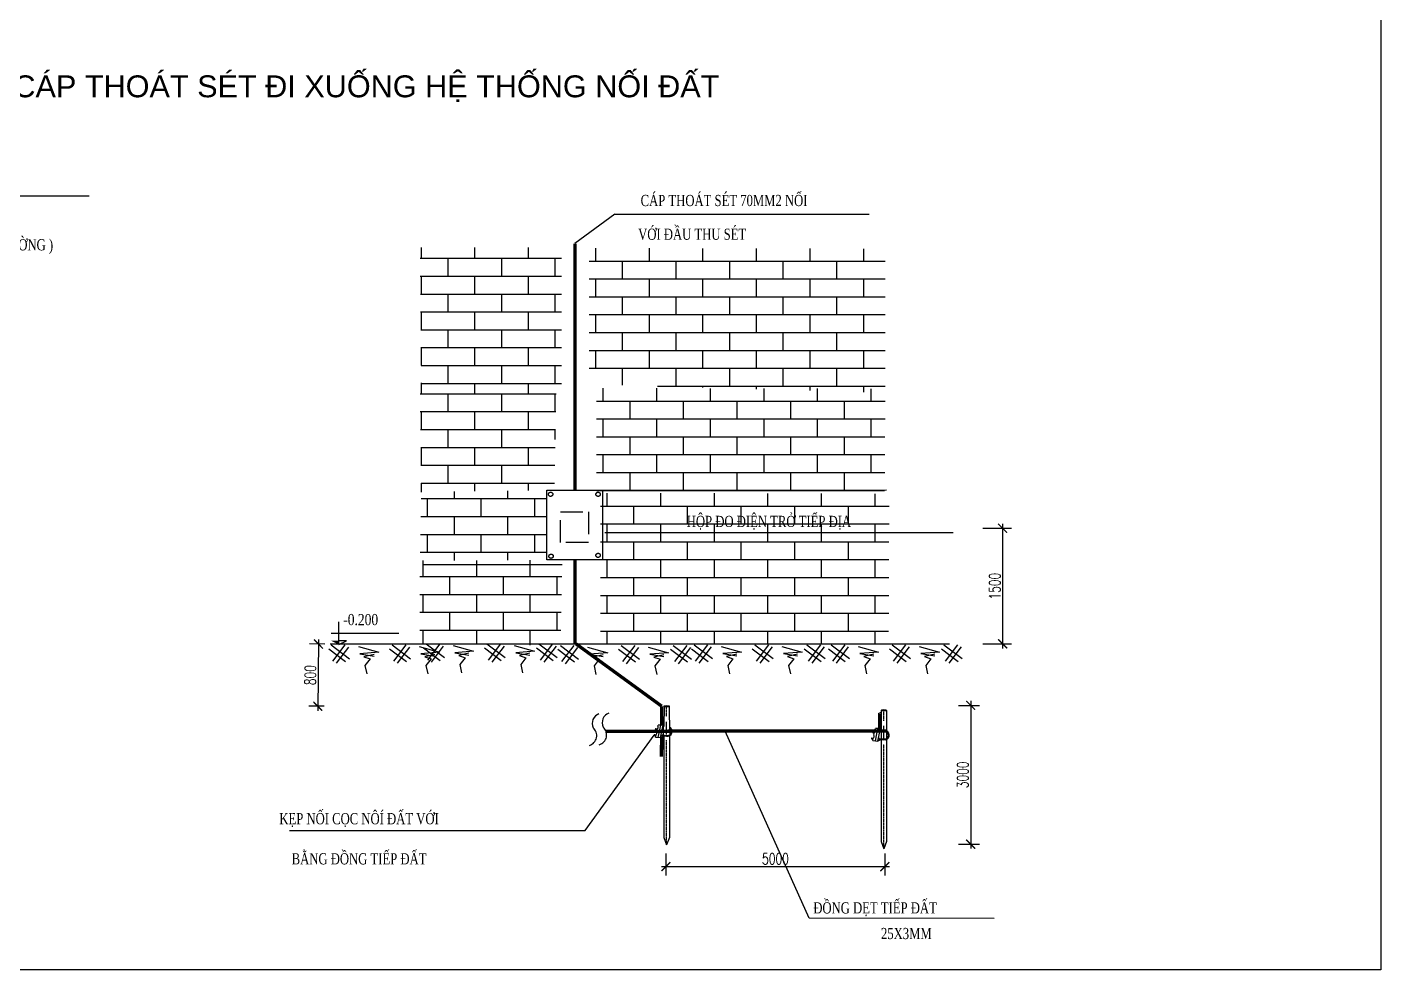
# Model space of a CAD drawing. Extents: x -5343388 to 7033982, y -486386 to 188356.
# Drawn here: x 362528 to 392790, y 13166 to 34240 of the extents above; entities that cross this region are included whole.
import ezdxf

# ---------------------------------------------------------------- set-up
doc = ezdxf.new("R2010")
doc.units = 0
doc.header["$MEASUREMENT"] = 0
for name, pattern in [('CENTER', [2, 1.25, -0.25, 0.25, -0.25]), ('CENTER2', [1.125, 0.75, -0.125, 0.125, -0.125]), ('DASHDOTX2', [2, 1, -0.5, 0, -0.5]), ('T1', [700, 250, -100, 0, -100, 250])]:
    doc.linetypes.add(name, pattern=pattern)
for name, color, linetype in [('2', 2, 'Continuous'), ('2Lightning', 6, 'Continuous'), ('3', 3, 'CENTER2'), ('4', 1, 'Continuous'), ('5', 5, 'Continuous'), ('LN4', 1, 'Continuous'), ('NHAT', 4, 'Continuous'), ('SET', 7, 'Continuous'), ('text', 2, 'Continuous'), ('THANG', 4, 'Continuous')]:
    doc.layers.add(name, color=color, linetype=linetype)
doc.layers.add('TUONG', color=31, linetype='Continuous', lineweight=40)
doc.styles.add('RMS', font='romans.shx', dxfattribs={"width": 0.7, "bigfont": 'vns.shx'})
doc.styles.add('TEXT1', font='', dxfattribs={"width": 0.85, "height": 200})
doc.styles.add('VNARIALLH', font='vntimeh.shx', dxfattribs={"width": 0.7, "bigfont": 'bigfont.shx'})
doc.styles.get('TEXT1').set_extended_font_data('.VnArialH')
doc.dimstyles.new('1-10', dxfattribs={"dimtxt": 500, "dimasz": 200, "dimexe": 200, "dimexo": 0, "dimgap": 150, "dimtad": 1, "dimdec": 0, "dimzin": 12, "dimdsep": 46, "dimtxsty": 'RMS', "dimblk1": 'ARCHTICK', "dimblk2": 'ARCHTICK', "dimsah": 1, "dimcen": 0.09, "dimdle": 100, "dimclrd": 1, "dimclre": 1, "dimclrt": 7, "dimadec": 0, "dimazin": 0, "dimtfac": 1, "dimtdec": 0, "dimtix": 1, "dimtmove": 2, "dimatfit": 3, "dimldrblk": 'ARCHTICK', "dimfxl": 1, "dimtvp": 0.249377, "dimtolj": 1, "dimtzin": 12, "dimarcsym": 0})

# ---------------------------------------------------------------- blocks, each defined once
blk = doc.blocks.new('_ArchTick')
at = {"color": 0, "linetype": 'ByBlock', "const_width": 0.15}
blk.add_lwpolyline([(-0.5, -0.5), (0.5, 0.5)], dxfattribs=at)
blk = doc.blocks.new('*D161')
at = {"layer": '3', "color": 1, "linetype": 'ByBlock', "lineweight": -2, "transparency": 16777216}
for p, q in [((383894, 23037), (384534, 23037)), ((384334, 23137), (384334, 20353)), ((383894, 20453), (384534, 20453))]:
    blk.add_line(p, q, dxfattribs=at)
at = {"layer": 'DEFPOINTS', "color": 0, "linetype": 'ByBlock', "transparency": 16777216}
for p in [(383894, 23037), (383894, 20453), (384334, 20453)]:
    blk.add_point(p, dxfattribs=at)
at = {"layer": '3', "color": 1, "linetype": 'ByBlock', "lineweight": -2, "transparency": 16777216, "xscale": 200, "yscale": 200, "zscale": 200}
for p, rotation in [((384334, 23037), 90), ((384334, 20453), 270)]:
    blk.add_blockref('_ArchTick', p, dxfattribs=dict(at, rotation=rotation))
at = {"layer": '3', "color": 7, "linetype": 'ByBlock', "transparency": 16777216, "insert": (384159, 21745), "char_height": 250, "attachment_point": 5, "rotation": 90, "style": 'RMS'}
blk.add_mtext('\\A1;1500', dxfattribs=at)
blk = doc.blocks.new('*D162')
at = {"layer": '3', "color": 1, "linetype": 'ByBlock', "lineweight": -2, "transparency": 16777216}
for p, q in [((369181, 20448), (368841, 20452)), ((369042, 20550), (369025, 18959)), ((369165, 19058), (368826, 19062))]:
    blk.add_line(p, q, dxfattribs=at)
at = {"layer": 'DEFPOINTS', "color": 0, "linetype": 'ByBlock', "transparency": 16777216}
for p in [(369181, 20448), (369026, 19059), (369165, 19058)]:
    blk.add_point(p, dxfattribs=at)
at = {"layer": '3', "color": 1, "linetype": 'ByBlock', "lineweight": -2, "transparency": 16777216, "xscale": 200, "yscale": 200, "zscale": 200}
for p, rotation in [((369041, 20450), 89.36060775363195), ((369026, 19059), 269.3606077536319)]:
    blk.add_blockref('_ArchTick', p, dxfattribs=dict(at, rotation=rotation))
at = {"layer": '3', "color": 7, "linetype": 'ByBlock', "transparency": 16777216, "insert": (368859, 19756), "char_height": 250, "attachment_point": 5, "rotation": 89.3606, "style": 'RMS'}
blk.add_mtext('\\A1;800', dxfattribs=at)
blk = doc.blocks.new('*D165')
at = {"layer": '3', "color": 1, "linetype": 'ByBlock', "lineweight": -2, "transparency": 16777216}
for p, q in [((376808, 15767), (376808, 15274)), ((381702, 15767), (381702, 15274)), ((376708, 15474), (381802, 15474))]:
    blk.add_line(p, q, dxfattribs=at)
at = {"layer": 'DEFPOINTS', "color": 0, "linetype": 'ByBlock', "transparency": 16777216}
for p in [(376808, 15767), (381702, 15767), (381702, 15474)]:
    blk.add_point(p, dxfattribs=at)
at = {"layer": '3', "color": 1, "linetype": 'ByBlock', "lineweight": -2, "transparency": 16777216, "xscale": 200, "yscale": 200, "zscale": 200, "rotation": 180}
blk.add_blockref('_ArchTick', (376808, 15474), dxfattribs=at)
at = {"layer": '3', "color": 1, "linetype": 'ByBlock', "lineweight": -2, "transparency": 16777216, "xscale": 200, "yscale": 200, "zscale": 200}
blk.add_blockref('_ArchTick', (381702, 15474), dxfattribs=at)
at = {"layer": '3', "color": 7, "linetype": 'ByBlock', "transparency": 16777216, "insert": (379255, 15649), "char_height": 250, "attachment_point": 5, "style": 'RMS'}
blk.add_mtext('\\A1;5000', dxfattribs=at)
blk = doc.blocks.new('*D166')
at = {"layer": '3', "color": 1, "linetype": 'ByBlock', "lineweight": -2, "transparency": 16777216}
for p, q in [((383347, 19079), (383820, 19079)), ((383620, 19179), (383620, 15877)), ((383347, 15977), (383820, 15977))]:
    blk.add_line(p, q, dxfattribs=at)
at = {"layer": 'DEFPOINTS', "color": 0, "linetype": 'ByBlock', "transparency": 16777216}
for p in [(383347, 19079), (383347, 15977), (383620, 15977)]:
    blk.add_point(p, dxfattribs=at)
at = {"layer": '3', "color": 1, "linetype": 'ByBlock', "lineweight": -2, "transparency": 16777216, "xscale": 200, "yscale": 200, "zscale": 200}
for p, rotation in [((383620, 19079), 90), ((383620, 15977), 270)]:
    blk.add_blockref('_ArchTick', p, dxfattribs=dict(at, rotation=rotation))
at = {"layer": '3', "color": 7, "linetype": 'ByBlock', "transparency": 16777216, "insert": (383445, 17528), "char_height": 250, "attachment_point": 5, "rotation": 90, "style": 'RMS'}
blk.add_mtext('\\A1;3000', dxfattribs=at)

msp = doc.modelspace()

# ---------------------------------------------------------------- hatches: boundary and pattern name
at = {"layer": 'LN4'}
h = msp.add_hatch(dxfattribs=at)
h.set_pattern_fill('ANSI31', color=2, scale=79.961147, style=0)
h.set_pattern_definition([(45, (304079.211, -16304.595), (-7.0676337, 7.0676337), [])])
h.paths.add_polyline_path([(376583.55571, 18558.82906, 0.7668711787), (376580.10521, 18540.7406), (376613.04907, 18538.56051), (376614.7924, 18546.85304, 0.044834636), (376622.532, 18556.24977)])
h.paths.add_polyline_path([(376584.89099, 18404.61997), (376588.08677, 18419.82143), (376551.4693, 18422.24462, 0.7637192572), (376550.91748, 18406.8682)])
h = msp.add_hatch(dxfattribs=at)
h.set_pattern_fill('ANSI31', color=2, scale=79.961147, style=0)
h.set_pattern_definition([(45, (308934.627, -16381.383), (-7.0676337, 7.0676337), [])])
h.paths.add_polyline_path([(381438.97202, 18482.04145, 0.7668711787), (381435.52151, 18463.95298), (381468.46538, 18461.77289), (381470.20871, 18470.06542, 0.044834636), (381477.94831, 18479.46216)])
h.paths.add_polyline_path([(381440.3073, 18327.83235), (381443.50308, 18343.03381), (381406.88561, 18345.45701, 0.7637192572), (381406.33378, 18330.08058)])
at = {"layer": 'text'}
h = msp.add_hatch(dxfattribs=at)
h.set_pattern_fill('AR-BRSTD', color=9, scale=149.749221, style=0)
h.set_pattern_definition([(0, (250048.08, 55768.47), (0, 399.3812), []), (90, (250048.1, 55768.47), (-598.997, 399.3812), [399.381, -399.381])])
h.paths.add_polyline_path([(375089.28221, 29299.7617), (375089.28221, 26259.34486), (381710.16656, 26066.08777), (381710.16656, 29284.31302)])
at = {"layer": 'THANG', "ltscale": 2}
h = msp.add_hatch(dxfattribs=at)
h.set_pattern_fill('AR-BRSTD', color=8, scale=149.749221, style=0)
h.set_pattern_definition([(0, (245550.92, 56229.82), (0, 399.3812), []), (90, (245550.9, 56229.8), (-598.997, 399.3812), [399.381, -399.381])])
h.paths.add_polyline_path([(371309.66269, 29313.25938), (371340.26639, 26276.2358), (374472.32301, 26259.34486), (374472.32301, 29313.49201)])
h = msp.add_hatch(dxfattribs=at)
h.set_pattern_fill('AR-BRSTD', color=8, scale=149.749221, style=0)
h.set_pattern_definition([(0, (245550.92, 53201.8), (0, 399.3812), []), (90, (245550.9, 53201.8), (-598.997, 399.3812), [399.381, -399.381])])
h.paths.add_polyline_path([(371309.66269, 26285.22971), (371340.26639, 23847.2779), (374313.44808, 23889.72207), (374359.92628, 26259.34486)])
h = msp.add_hatch(dxfattribs=at)
h.set_pattern_fill('AR-BRSTD', color=8, scale=149.749221, style=0)
h.set_pattern_definition([(0, (250215.87, 52639.66), (0, 399.3812), []), (90, (250215.9, 52639.66), (-598.997, 399.3812), [399.381, -399.381])])
h.paths.add_polyline_path([(375257.08031, 26170.95534), (375257.08031, 23884.21669), (381696.01009, 23884.21669), (381710.16656, 26155.50666)])
h = msp.add_hatch(dxfattribs=at)
h.set_pattern_fill('AR-BRSTD', color=8, scale=149.749221, style=0)
h.set_pattern_definition([(0, (245091.5, 52455.03), (0, 399.3812), []), (90, (245091.5, 52455), (-598.997, 399.3812), [399.381, -399.381])])
h.paths.add_polyline_path([(371340.26639, 23847.2779), (371309.66269, 22314.46454), (374142.65866, 22328.91214), (374142.65866, 23889.72207)])
h = msp.add_hatch(dxfattribs=at)
h.set_pattern_fill('AR-BRSTD', color=8, scale=149.749221, style=0)
h.set_pattern_definition([(0, (250303.9, 50293.06), (0, 399.3812), []), (90, (250303.9, 50293.06), (-598.997, 399.3812), [399.381, -399.381])])
h.paths.add_polyline_path([(375345.11561, 23824.35066), (375345.11561, 20453.4292), (381784.04538, 20453.4292), (381798.20186, 23808.90199)])
h = msp.add_hatch(dxfattribs=at)
h.set_pattern_fill('AR-BRSTD', color=8, scale=149.749221, style=0)
h.set_pattern_definition([(0, (245591.1, 50714.45), (0, 399.3812), []), (90, (245591.1, 50714.45), (-598.997, 399.3812), [399.381, -399.381])])
h.paths.add_polyline_path([(371309.66269, 22314.46454), (371309.66269, 20453.4292), (374447.72889, 20420.60624), (374490.01655, 22328.91214)])

# ---------------------------------------------------------------- linework, layer by layer
at = {"layer": '2', "color": 3}
for p, q in [((392789.69621, 56053.45098, 465.49164), (392789.69621, 13165.59939, 465.49164)), ((392789.69621, 13165.59939, 465.49164), (331570.69045, 13165.59939, 465.49164))]:
    msp.add_line(p, q, dxfattribs=at)
at = {"layer": '2', "linetype": 'Continuous'}
for p, q in [((369494.78877, 20439.16636), (369494.78877, 20948.61321)), ((369324.97315, 20693.88978), (370838.61835, 20695.21404)), ((369494.78877, 20439.16636), (369664.60438, 20524.07417)), ((369664.60438, 20524.07417), (369494.78877, 20524.07417))]:
    msp.add_line(p, q, dxfattribs=at)
msp.add_solid([(369494.78877, 20439.16636), (369324.97315, 20524.07417), (369494.78877, 20524.07417)], dxfattribs=at)
at = {"layer": '2Lightning', "color": 8}
for p, q in [((356177.69526, 30463.85151, -3493.34983), (363917.3416, 30465.53471, -3493.34983)), ((375663.98701, 30055.74422, -3493.34983), (374773.39922, 29399.33954)), ((375663.98701, 30055.74422, -3493.34983), (381347.97591, 30056.94448, -3493.34983)), ((375441.20212, 22940.09994), (383227.40076, 22942.58706)), ((380008.55393, 14322.22559), (378128.32345, 18505.74953)), ((375002.30412, 16280.58384), (376547.15102, 18409.39279)), ((368390.10826, 16279.02606), (375002.30412, 16280.58384)), ((384145.20411, 14317.37508), (380008.55393, 14322.22559))]:
    msp.add_line(p, q, dxfattribs=at)
at = {"layer": '4', "color": 1}
for p, q in [((381562.60603, 18894.7005), (381621.14376, 18926.43659)), ((381562.60603, 18894.7005), (381562.60603, 18514.1999)), ((381587.42343, 18872.63267), (381620.98743, 18890.82932)), ((381587.42343, 18872.63267), (381587.42343, 18514.75963))]:
    msp.add_line(p, q, dxfattribs=at)
at = {"layer": '5', "color": 2, "linetype": 'ByBlock', "ltscale": 2}
for p, q in [((374142.65866, 23889.72207), (375392.66467, 23889.72207)), ((374142.65866, 22328.91214), (374142.65866, 23889.72207)), ((375392.66467, 23889.72207), (375392.66467, 22328.91214)), ((375392.66467, 22328.91214), (374142.65866, 22328.91214))]:
    msp.add_line(p, q, dxfattribs=at)
at = {"layer": '5', "color": 1, "linetype": 'T1', "ltscale": 2}
for p, q in [((374453.41445, 23402.21107), (375073.40945, 23402.21107)), ((374453.41445, 22717.69736), (374453.41445, 23402.21107)), ((375073.40945, 23402.21107), (375073.40945, 22717.69736)), ((375073.40945, 22717.69736), (374453.41445, 22717.69736))]:
    msp.add_line(p, q, dxfattribs=at)
at = {"layer": '5', "color": 9, "linetype": 'Continuous'}
for p, q in [((369269.80946, 20342.35041), (369644.16034, 20060.25005)), ((369327.4099, 20430.72652), (369736.9217, 20122.12987)), ((369631.65857, 20430.72652), (369356.22845, 20067.07399)), ((369711.76938, 20380.89448), (369438.70324, 20020.36314)), ((369932.26767, 20392.29927), (370387.26131, 20264.89405)), ((370630.95395, 20342.35041), (371005.30484, 20060.25005)), ((370688.5544, 20430.72652), (371098.0662, 20122.12987)), ((370992.80307, 20430.72652), (370717.37294, 20067.07399)), ((371072.91388, 20380.89448), (370799.84774, 20020.36314)), ((371293.41217, 20392.29927), (371748.4058, 20264.89405)), ((371389.36616, 20366.27399), (371763.71705, 20084.17362)), ((371446.96661, 20454.65009), (371856.47841, 20146.05345)), ((371751.21527, 20454.65009), (371475.78515, 20090.99757)), ((371831.32609, 20404.81805), (371558.25995, 20044.28671)), ((372051.82438, 20416.22284), (372506.81801, 20288.81762)), ((372506.81801, 20288.81762), (372088.06308, 20256.62624)), ((372750.51066, 20366.27399), (373124.86154, 20084.17362)), ((372808.11111, 20454.65009), (373217.6229, 20146.05345)), ((373112.35977, 20454.65009), (372836.92965, 20090.99757)), ((373192.47058, 20404.81805), (372919.40444, 20044.28671)), ((373412.96887, 20416.22284), (373867.96251, 20288.81762)), ((373867.96251, 20288.81762), (373449.20758, 20256.62624)), ((373911.62256, 20366.27399), (374285.97344, 20084.17362)), ((373969.22301, 20454.65009), (374378.7348, 20146.05345)), ((374273.47167, 20454.65009), (373998.04155, 20090.99757)), ((374353.58248, 20404.81805), (374080.51634, 20044.28671)), ((374390.12844, 20332.23014), (374764.47933, 20050.12977)), ((374447.72889, 20420.60624), (374857.24069, 20112.0096)), ((374751.97755, 20420.60624), (374476.54743, 20056.95372)), ((374832.08837, 20370.7742), (374559.02222, 20010.24286)), ((375052.58666, 20382.17899), (375507.58029, 20254.77377)), ((375751.27294, 20332.23014), (376125.62382, 20050.12977)), ((375808.87339, 20420.60624), (376218.38518, 20112.0096)), ((376113.12205, 20420.60624), (375837.69193, 20056.95372)), ((376193.23286, 20370.7742), (375920.16672, 20010.24286)), ((376413.73115, 20382.17899), (376868.72479, 20254.77377)), ((376912.38484, 20332.23014), (377286.73572, 20050.12977)), ((376969.98529, 20420.60624), (377379.49708, 20112.0096)), ((377274.23395, 20420.60624), (376998.80383, 20056.95372)), ((377354.34476, 20370.7742), (377081.27862, 20010.24286)), ((377377.93495, 20345.03922), (377752.28583, 20062.93886)), ((377435.53539, 20433.41533), (377845.04719, 20124.81868)), ((377739.78406, 20433.41533), (377464.35394, 20069.7628)), ((377819.89487, 20383.58329), (377546.82873, 20023.05195)), ((378040.39316, 20394.98808), (378495.3868, 20267.58286)), ((378739.07944, 20345.03922), (379113.43033, 20062.93886)), ((378796.67989, 20433.41533), (379206.19169, 20124.81868)), ((379100.92856, 20433.41533), (378825.49843, 20069.7628)), ((379181.03937, 20383.58329), (378907.97323, 20023.05195)), ((379401.53766, 20394.98808), (379856.53129, 20267.58286)), ((379900.19134, 20345.03922), (380274.54223, 20062.93886)), ((379957.79179, 20433.41533), (380367.30359, 20124.81868)), ((380262.04046, 20433.41533), (379986.61033, 20069.7628)), ((380342.15127, 20383.58329), (380069.08513, 20023.05195)), ((380442.68594, 20345.03922), (380817.03683, 20062.93886)), ((380500.28639, 20433.41533), (380909.79819, 20124.81868)), ((380804.53505, 20433.41533), (380529.10493, 20069.7628)), ((380884.64587, 20383.58329), (380611.57973, 20023.05195)), ((381105.14416, 20394.98808), (381560.13779, 20267.58286)), ((381803.83044, 20345.03922), (382178.18132, 20062.93886)), ((381861.43089, 20433.41533), (382270.94268, 20124.81868)), ((382165.67955, 20433.41533), (381890.24943, 20069.7628)), ((382245.79036, 20383.58329), (381972.72422, 20023.05195)), ((382466.28865, 20394.98808), (382921.28229, 20267.58286)), ((382964.94234, 20345.03922), (383339.29322, 20062.93886)), ((383022.54279, 20433.41533), (383432.05458, 20124.81868)), ((383326.79145, 20433.41533), (383051.36133, 20069.7628)), ((383406.90226, 20383.58329), (383133.83612, 20023.05195)), ((370387.26131, 20264.89405), (369968.50637, 20232.70267)), ((369968.50637, 20232.70267), (370282.57247, 20180.39146)), ((370282.57247, 20218.81871), (370057.08929, 20166.50774)), ((370057.08929, 20166.50774), (370198.01643, 20118.22055)), ((370198.01643, 20118.22055), (370081.24816, 19969.33496)), ((371748.4058, 20264.89405), (371329.65087, 20232.70267)), ((371329.65087, 20232.70267), (371643.71697, 20180.39146)), ((371643.71697, 20218.81871), (371418.23379, 20166.50774)), ((371418.23379, 20166.50774), (371559.16093, 20118.22055)), ((371559.16093, 20118.22055), (371442.39266, 19969.33496)), ((372088.06308, 20256.62624), (372402.12918, 20204.31503)), ((372402.12918, 20242.74228), (372176.646, 20190.43132)), ((372176.646, 20190.43132), (372317.57314, 20142.14412)), ((372317.57314, 20142.14412), (372200.80487, 19993.25853)), ((372200.80487, 19993.25853), (372241.06965, 19804.13377)), ((373449.20758, 20256.62624), (373763.27368, 20204.31503)), ((373763.27368, 20242.74228), (373537.7905, 20190.43132)), ((373537.7905, 20190.43132), (373678.71764, 20142.14412)), ((373678.71764, 20142.14412), (373561.94937, 19993.25853)), ((373561.94937, 19993.25853), (373602.21415, 19804.13377)), ((375507.58029, 20254.77377), (375088.82536, 20222.58239)), ((375088.82536, 20222.58239), (375402.89146, 20170.27118)), ((375402.89146, 20208.69843), (375177.40828, 20156.38747)), ((375177.40828, 20156.38747), (375318.33542, 20108.10027)), ((375318.33542, 20108.10027), (375201.56715, 19959.21468)), ((376868.72479, 20254.77377), (376449.96986, 20222.58239)), ((376449.96986, 20222.58239), (376764.03596, 20170.27118)), ((376764.03596, 20208.69843), (376538.55278, 20156.38747)), ((376538.55278, 20156.38747), (376679.47991, 20108.10027)), ((376679.47991, 20108.10027), (376562.71165, 19959.21468)), ((378495.3868, 20267.58286), (378076.63186, 20235.39147)), ((378076.63186, 20235.39147), (378390.69796, 20183.08027)), ((378390.69796, 20221.50752), (378165.21478, 20169.19655)), ((378165.21478, 20169.19655), (378306.14192, 20120.90936)), ((378306.14192, 20120.90936), (378189.37365, 19972.02376)), ((379856.53129, 20267.58286), (379437.77636, 20235.39147)), ((379437.77636, 20235.39147), (379751.84246, 20183.08027)), ((379751.84246, 20221.50752), (379526.35928, 20169.19655)), ((379526.35928, 20169.19655), (379667.28642, 20120.90936)), ((379667.28642, 20120.90936), (379550.51815, 19972.02376)), ((381560.13779, 20267.58286), (381141.38286, 20235.39147)), ((381141.38286, 20235.39147), (381455.44896, 20183.08027)), ((381455.44896, 20221.50752), (381229.96578, 20169.19655)), ((381229.96578, 20169.19655), (381370.89292, 20120.90936)), ((381370.89292, 20120.90936), (381254.12465, 19972.02376)), ((382921.28229, 20267.58286), (382502.52736, 20235.39147)), ((382502.52736, 20235.39147), (382816.59346, 20183.08027)), ((382816.59346, 20221.50752), (382591.11028, 20169.19655)), ((382591.11028, 20169.19655), (382732.03741, 20120.90936)), ((382732.03741, 20120.90936), (382615.26915, 19972.02376)), ((370081.24816, 19969.33496), (370121.51295, 19780.2102)), ((371442.39266, 19969.33496), (371482.65744, 19780.2102)), ((375201.56715, 19959.21468), (375241.83193, 19770.08992)), ((376562.71165, 19959.21468), (376602.97643, 19770.08992)), ((378189.37365, 19972.02376), (378229.63844, 19782.899)), ((379550.51815, 19972.02376), (379590.78293, 19782.899)), ((381254.12465, 19972.02376), (381294.38943, 19782.899)), ((382615.26915, 19972.02376), (382655.53393, 19782.899))]:
    msp.add_line(p, q, dxfattribs=at)
at = {"layer": '5', "color": 3, "linetype": 'ByBlock', "ltscale": 2}
for p, q in [((369303.46201, 20453.4292), (374490.01655, 20453.4292)), ((375106.97575, 20453.4292), (383143.02406, 20453.4292))]:
    msp.add_line(p, q, dxfattribs=at)
at = {"layer": '5', "color": 1}
msp.add_line((381560.09634, 18683.9685), (381560.09634, 18671.4454), dxfattribs=at)
at = {"layer": '5', "color": 4, "linetype": 'T1', "ltscale": 2}
for centre in [(374230.52379, 23796.57557), (375291.07719, 23796.57557), (374240.08563, 22412.68654), (375291.07719, 22431.77188)]:
    msp.add_circle(centre, 47.72232, dxfattribs=at)
at = {"layer": 'LN4', "color": 2}
for p, q in [((376580.10521, 18540.7406), (376613.04907, 18538.56051)), ((376583.55571, 18558.82906), (376622.532, 18556.24977)), ((376603.22214, 18491.81639), (376614.7924, 18546.85304)), ((376629.92777, 18618.84799), (376633.75125, 18637.03526)), ((376633.73729, 18363.00721), (376691.89469, 18639.64655)), ((376749.53121, 18639.64655), (376633.75125, 18637.03526)), ((376688.472, 18359.08468), (376749.53121, 18639.64655)), ((376749.53121, 18639.64655), (376748.53223, 18412.10767)), ((376823.97834, 18428.11818), (376823.97834, 18710.3076)), ((381435.52151, 18463.95298), (381468.46538, 18461.77289)), ((381438.97202, 18482.04145), (381477.94831, 18479.46216)), ((381458.63845, 18415.02877), (381470.20871, 18470.06542)), ((381485.34408, 18542.06038), (381489.16756, 18560.24765)), ((381489.1536, 18286.21959), (381547.311, 18562.85893)), ((381604.94752, 18562.85893), (381489.16756, 18560.24765)), ((381543.8883, 18282.29706), (381604.94752, 18562.85893)), ((381678.73764, 18336.46798), (381678.73764, 18618.6574)), ((376550.91748, 18406.8682), (376584.89099, 18404.61997)), ((376551.4693, 18422.24462), (376588.08677, 18419.82143)), ((376576.99765, 18367.07342), (376588.08677, 18419.82143)), ((376576.99765, 18367.07342), (376688.472, 18359.08468)), ((376763.48641, 18392.80125), (376688.472, 18359.08468)), ((376720.42859, 18395.65064), (376825.54196, 18388.69467)), ((376725.58521, 18413.62621), (376826.74881, 18406.93162)), ((381406.33378, 18330.08058), (381440.3073, 18327.83235)), ((381406.88561, 18345.45701), (381443.50308, 18343.03381)), ((381432.41396, 18290.28581), (381443.50308, 18343.03381)), ((381432.41396, 18290.28581), (381543.8883, 18282.29706)), ((381618.90272, 18316.01364), (381543.8883, 18282.29706)), ((381575.8449, 18318.86303), (381680.95827, 18311.90706)), ((381581.00152, 18336.83859), (381682.16512, 18330.144))]:
    msp.add_line(p, q, dxfattribs=at)
for centre, radius, start, end in [((376584.25942, 18549.32149), 9.53358, 78.194798754, 244.167276382), ((376539.66525, 18467.58942), 68.01783, 315.389272098, 20.866122276), ((376566.37088, 18594.62103), 68.01783, 315.389272098, 20.866122276), ((376841.11858, 18494.8233), 107.07915, 258.924980323, 66.415752004), ((376842.45291, 18490.39321), 84.92619, 259.34383885, 60.723270271), ((381439.67573, 18472.53387), 9.53358, 78.194798754, 244.167276382), ((381421.78719, 18517.83341), 68.01783, 315.389272098, 20.866122276), ((381698.01924, 18414.01283), 103.44038, 257.689972452, 66.833306152), ((381700.88158, 18409.01731), 81.06358, 256.650749641, 62.161289667), ((376553.29097, 18414.48113), 7.97435, 69.222514601, 252.68400267), ((376725.85057, 18403.82267), 9.80713, 80.877366558, 236.436518727), ((381408.70728, 18337.69352), 7.97435, 69.222514601, 252.68400267), ((381395.08156, 18390.8018), 68.01783, 315.389272098, 20.866122276), ((381581.26688, 18327.03505), 9.80713, 80.877366558, 236.436518727)]:
    msp.add_arc(centre, radius, start, end, dxfattribs=at)
at = {"layer": 'NHAT', "linetype": 'CENTER'}
for p, q in [((376823.97834, 18826.35803), (376823.97834, 19050.40605)), ((381678.73764, 18734.70782), (381678.73764, 18958.75585)), ((376823.97834, 15962.20683), (376823.97834, 18301.81939)), ((381678.73764, 15870.55663), (381678.73764, 18210.16919))]:
    msp.add_line(p, q, dxfattribs=at)
at = {"layer": 'NHAT'}
for p, q in [((376883.57732, 19055.99656), (376884.08191, 18446.45828)), ((381738.33662, 18964.34635), (381738.84121, 18354.80808)), ((376763.87478, 18418.00574), (376763.87478, 16124.91725)), ((376884.08191, 18426.14167), (376884.08191, 16124.91725)), ((381618.63408, 18326.35553), (381618.63408, 16033.26705)), ((381738.84121, 18334.49147), (381738.84121, 16033.26705)), ((376763.87478, 16124.91725), (376823.97834, 15962.20683)), ((376884.08191, 16124.91725), (376823.97834, 15962.20683)), ((381618.63408, 16033.26705), (381678.73764, 15870.55663)), ((381738.84121, 16033.26705), (381678.73764, 15870.55663))]:
    msp.add_line(p, q, dxfattribs=at)
at = {"layer": 'NHAT', "color": 1}
msp.add_line((381621.34452, 18972.16331), (381618.57104, 18340.44956), dxfattribs=at)
at = {"layer": 'NHAT'}
for centre in [(376823.97834, 19058.36805), (381678.73764, 18966.71785)]:
    msp.add_ellipse(centre, major_axis=(60.10356, 0), ratio=0.3051416127, dxfattribs=at)
at = {"layer": 'SET'}
for centre, radius, start, end in [((375393.57292, 18672.50122, 10723.00803), 234.47705, 110.795276185, 203.595039779), ((375616.32475, 18687.62696, 10723.00803), 234.47705, 110.795276185, 203.595039779), ((375031.4994, 18402.98547, 10723.00803), 229.18264, 286.364966453, 50.037976576), ((375254.25122, 18418.1112, 10723.00803), 229.18264, 286.364966453, 50.037976576)]:
    msp.add_arc(centre, radius, start, end, dxfattribs=at)
at = {"layer": 'THANG', "color": 8, "ltscale": 2}
for p, q in [((375392.66467, 23889.72207), (381735.45873, 23894.13745)), ((371380.42845, 22224.3164), (374490.01655, 22228.73178))]:
    msp.add_line(p, q, dxfattribs=at)
at = {"layer": 'THANG', "color": 3, "ltscale": 2}
msp.add_line((374490.01655, 20453.4292), (375106.97575, 20453.4292), dxfattribs=at)
at = {"layer": 'THANG', "ltscale": 2}
msp.add_line((376766.58522, 19063.81351), (376764.58019, 18607.12966), dxfattribs=at)
at = {"layer": 'TUONG', "color": 1, "linetype": 'DASHDOTX2', "ltscale": 0.3, "const_width": 74.59932}
for points in [[(374773.39922, 29399.33954), (374773.9196, 23889.72207)], [(374774.26963, 22328.91214), (374774.50833, 20453.4292)], [(374798.49615, 20453.4292), (376713.16259, 19060.40284)], [(375451.11916, 18500.12254), (381738.71347, 18509.11221)]]:
    msp.add_lwpolyline(points, dxfattribs=at)
at = {"layer": 'TUONG', "color": 1, "linetype": 'Continuous', "const_width": 74.59932}
for points in [[(376712.77304, 18622.51698), (376713.16259, 19060.40284)], [(376708.59273, 17933.37303), (376708.98228, 18371.25889)]]:
    msp.add_lwpolyline(points, dxfattribs=at)

# ---------------------------------------------------------------- texts
at = {"layer": '2', "color": 3, "style": 'TEXT1'}
msp.add_text('CHI TIÕT C¸P THO¸T SÐT §I XUèNG HÖ THèNG NèI §ÊT', height=490, dxfattribs=at).set_placement((359180.08346, 32670.55247, 423.17422))
at = {"layer": 'text', "color": 3, "style": 'VNARIALLH', "width": 0.75}
for s, p in [('C¸p tho¸t sÐt 70mm2 nèi ', (376242.30869, 30238.96232, -3493.34983)), ('víi ®Çu thu sÐt', (376186.84288, 29485.1513, -3493.34983)), ('( ®Æt ngÇm trong líp v¦A tr¸t t\xadêng )', (357022.6691, 29248.62846, -3978.72295)), ('Hép ®o ®iÖn trë tiÕp ®Þa', (377273.62358, 23065.43773)), ('kÑp nèi cäc n«Ý ®Êt víi ', (368167.00568, 16421.41024, -57.70558)), ('B»NG ®ång tiÕp ®Êt ', (368442.43864, 15524.28224)), (' ®ång DÑT tiÕp ®Êt ', (380030.77867, 14427.7005)), ('25x3mm', (381614.84029, 13854.94637))]:
    msp.add_text(s, height=250, rotation=359.999031621, dxfattribs=at).set_placement(p)
at = {"layer": 'text', "color": 2, "style": 'VNARIALLH', "width": 0.8}
msp.add_text('-0.200', height=250, rotation=359.999031621, dxfattribs=at).set_placement((369595.36601, 20871.39376))

# ---------------------------------------------------------------- dimensions: what is measured, and where the dimension line sits
at = {"layer": '3', "color": 4, "linetype": 'ByBlock'}
for p1, p2, distance, text, picture, middle in [((383893.69955, 23036.66438), (383893.69955, 20453.4292), 440.09055, '1500', '*D161', (384158.7901, 21745.04679)), ((369180.97574, 20448.06439), (369165.46084, 19057.83573), -139.72894, '800', '*D162', (368858.50894, 19756.4622)), ((383346.85317, 19078.79885), (383346.85317, 15976.81059), 273.60197, '3000', '*D166', (383445.45514, 17527.80472)), ((376807.54792, 15767.46708), (381701.58671, 15767.46708), -293.21372, '5000', '*D165', (379254.56731, 15649.25336))]:
    dim = msp.add_aligned_dim(p1=p1, p2=p2, distance=distance, text=text, dimstyle='1-10', override={"dimtxt": 250, "dimgap": 50}, dxfattribs=at)
    dim.commit()
    dim.dimension.update_dxf_attribs({"geometry": picture, "text_midpoint": middle})

doc.saveas('drawing.dxf')
